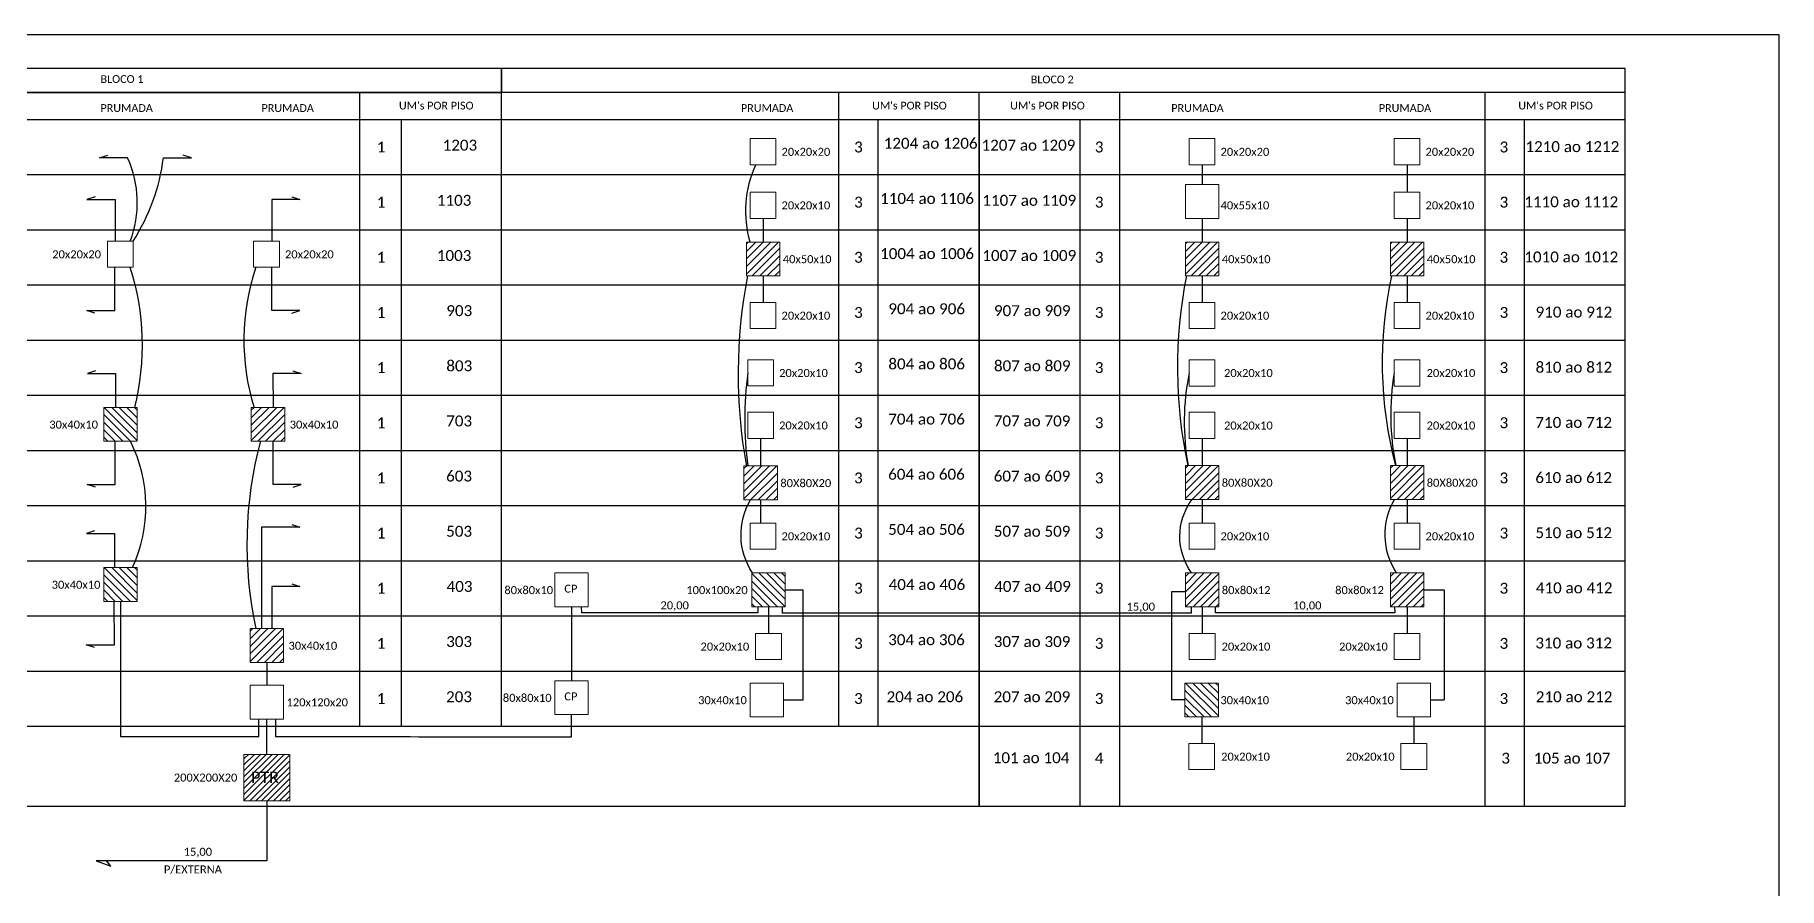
# Model space of a CAD drawing. Header units: metres. Extents: x -1286 to 542, y -500 to 95.
# Drawn here: x 25 to 542, y -158 to 95 of the extents above; entities that cross this region are included whole.
import ezdxf
from ezdxf.enums import TextEntityAlignment as Align

# ---------------------------------------------------------------- set-up
doc = ezdxf.new("R2010")
doc.units = ezdxf.units.M
doc.layers.add('20.8-Legenda', color=1, linetype='Continuous')
doc.styles.add('WMF-Calibri0', font='calibri.ttf')

msp = doc.modelspace()

# ---------------------------------------------------------------- hatches: boundary and pattern name
h = msp.add_hatch()
h.set_pattern_fill('ANSI31', color=1, scale=10, style=0)
h.set_pattern_definition([(45, (-928.5017, -515.8422), (-0.8838835, 0.8838835), [])])
h.paths.add_polyline_path([(100.19, -118.12), (86.62, -118.12), (86.62, -131.88), (100.19, -131.88)])
h.paths.add_polyline_path([(87.86, -127.53), (97.94, -127.53), (97.94, -122.38), (87.86, -122.38)], flags=24)

# ---------------------------------------------------------------- linework, layer by layer
at = {"color": 1, "linetype": 'Continuous'}
for p, q in [((235.64, 33.43), (236.17, 33.96)), ((235.64, 31.19), (238.41, 33.96)), ((235.64, 28.94), (240.66, 33.96)), ((235.64, 26.7), (242.9, 33.96)), ((235.64, 24.45), (245.15, 33.96)), ((237.35, 23.92), (245.54, 32.11)), ((365.85, 33.43), (366.38, 33.96)), ((365.85, 31.19), (368.63, 33.96)), ((365.85, 28.94), (370.87, 33.96)), ((365.85, 26.7), (373.12, 33.96)), ((365.85, 24.45), (375.36, 33.96)), ((367.57, 23.92), (375.76, 32.11)), ((426.65, 33.43), (427.18, 33.96)), ((426.65, 31.19), (429.43, 33.96)), ((426.65, 28.94), (431.67, 33.96)), ((426.65, 26.7), (433.92, 33.96)), ((426.65, 24.45), (436.16, 33.96)), ((428.37, 23.92), (436.56, 32.11)), ((239.59, 23.92), (245.54, 29.87)), ((241.84, 23.92), (245.54, 27.62)), ((369.81, 23.92), (375.76, 29.87)), ((372.06, 23.92), (375.76, 27.62)), ((430.61, 23.92), (436.56, 29.87)), ((432.86, 23.92), (436.56, 27.62)), ((244.08, 23.92), (245.54, 25.38)), ((374.3, 23.92), (375.76, 25.38)), ((435.1, 23.92), (436.56, 25.38)), ((54.93, -24.92), (45.14, -15.13)), ((54.93, -22.68), (47.39, -15.13)), ((54.93, -20.43), (49.63, -15.13)), ((54.93, -18.19), (51.88, -15.13)), ((54.93, -15.94), (54.12, -15.13)), ((88.78, -15.94), (89.59, -15.13)), ((88.78, -18.19), (91.83, -15.13)), ((88.78, -20.43), (94.08, -15.13)), ((88.78, -22.68), (96.32, -15.13)), ((88.78, -24.92), (98.57, -15.13)), ((52.94, -25.18), (45.02, -17.26)), ((50.69, -25.18), (45.02, -19.51)), ((90.77, -25.18), (98.69, -17.26)), ((93.02, -25.18), (98.69, -19.51)), ((48.45, -25.18), (45.02, -21.75)), ((46.2, -25.18), (45.02, -24)), ((95.26, -25.18), (98.69, -21.75)), ((97.51, -25.18), (98.69, -24)), ((234.91, -33.31), (235.72, -32.5)), ((234.91, -35.56), (237.96, -32.5)), ((234.91, -37.8), (240.21, -32.5)), ((234.91, -40.05), (242.45, -32.5)), ((234.91, -42.29), (244.7, -32.5)), ((236.9, -42.55), (244.82, -34.63)), ((365.84, -33.21), (366.65, -32.4)), ((365.84, -35.45), (368.89, -32.4)), ((365.84, -37.7), (371.14, -32.4)), ((365.84, -39.94), (373.38, -32.4)), ((365.84, -42.19), (375.63, -32.4)), ((367.83, -42.44), (375.75, -34.53)), ((426.64, -33.21), (427.44, -32.4)), ((426.64, -35.45), (429.69, -32.4)), ((426.64, -37.7), (431.93, -32.4)), ((426.64, -39.94), (434.18, -32.4)), ((426.64, -42.19), (436.42, -32.4)), ((428.63, -42.44), (436.54, -34.53)), ((239.15, -42.55), (244.82, -36.88)), ((241.39, -42.55), (244.82, -39.12)), ((243.64, -42.55), (244.82, -41.37)), ((370.08, -42.44), (375.75, -36.77)), ((372.32, -42.44), (375.75, -39.02)), ((374.57, -42.44), (375.75, -41.26)), ((430.87, -42.44), (436.54, -36.77)), ((433.12, -42.44), (436.54, -39.02)), ((435.36, -42.44), (436.54, -41.26)), ((52.93, -72.72), (45.02, -64.8)), ((50.69, -72.72), (45.02, -67.05)), ((54.92, -72.46), (45.13, -62.68)), ((54.92, -70.22), (47.38, -62.68)), ((54.92, -67.97), (49.62, -62.68)), ((54.92, -65.73), (51.87, -62.68)), ((54.92, -63.48), (54.11, -62.68)), ((247.13, -74.31), (237.24, -64.42)), ((244.88, -74.31), (237.24, -66.67)), ((247.15, -72.08), (239.33, -64.27)), ((247.15, -69.84), (241.58, -64.27)), ((247.15, -67.59), (243.82, -64.27)), ((247.15, -65.35), (246.07, -64.27)), ((365.85, -65.35), (366.94, -64.27)), ((365.85, -67.59), (369.18, -64.27)), ((365.85, -69.84), (371.43, -64.27)), ((365.85, -72.08), (373.67, -64.27)), ((365.87, -74.31), (375.76, -64.42)), ((368.12, -74.31), (375.76, -66.67)), ((426.65, -65.35), (427.73, -64.27)), ((426.65, -67.59), (429.98, -64.27)), ((426.65, -69.84), (432.22, -64.27)), ((426.65, -72.08), (434.47, -64.27)), ((426.67, -74.31), (436.56, -64.42)), ((428.92, -74.31), (436.56, -66.67)), ((48.44, -72.72), (45.02, -69.29)), ((46.2, -72.72), (45.02, -71.54)), ((242.64, -74.31), (237.24, -68.91)), ((240.39, -74.31), (237.24, -71.16)), ((370.36, -74.31), (375.76, -68.91)), ((372.61, -74.31), (375.76, -71.16)), ((431.16, -74.31), (436.56, -68.91)), ((433.41, -74.31), (436.56, -71.16)), ((238.15, -74.31), (237.24, -73.4)), ((374.85, -74.31), (375.76, -73.4)), ((435.65, -74.31), (436.56, -73.4)), ((88.42, -81.58), (89.23, -80.77)), ((88.42, -83.82), (91.48, -80.77)), ((88.42, -86.07), (93.72, -80.77)), ((88.42, -88.31), (95.97, -80.77)), ((88.42, -90.56), (98.21, -80.77)), ((90.41, -90.82), (98.33, -82.9)), ((92.66, -90.82), (98.33, -85.15)), ((94.9, -90.82), (98.33, -87.39)), ((97.15, -90.82), (98.33, -89.64)), ((375.63, -106.72), (365.85, -96.94)), ((375.63, -104.48), (368.09, -96.94)), ((375.63, -102.23), (370.34, -96.94)), ((375.63, -99.99), (372.58, -96.94)), ((375.63, -97.74), (374.83, -96.94)), ((373.64, -106.98), (365.73, -99.06)), ((371.4, -106.98), (365.73, -101.31)), ((369.15, -106.98), (365.73, -103.55)), ((366.91, -106.98), (365.73, -105.8))]:
    msp.add_line(p, q, dxfattribs=at)
msp.add_lwpolyline([(-299.04, -498.54), (541.96, -498.54), (541.96, 95.46), (-299.04, 95.46)], close=True)
at = {"color": 0}
for points in [[(-19.71, -133.6), (-19.71, 78.47), (304.67, 78.47)], [(304.67, 78.47), (496.32, 78.47)], [(304.67, 70.25), (-19.71, 70.25)], [(496.32, 70.25), (304.67, 70.25)]]:
    msp.add_lwpolyline(points, dxfattribs=at)
for points in [[(120.87, 78.47), (120.87, 70.25), (120.87, -109.84)], [(163.02, -109.84), (163.02, 78.47)], [(263.08, 70.25), (263.08, 78.47)], [(304.67, 70.25), (304.67, 78.47)], [(346.26, 78.47), (346.26, 70.25)], [(454.73, 70.25), (454.73, 78.47)], [(496.32, 70.25), (496.32, 78.47)], [(304.67, 70.25), (-42.85, 70.25)], [(304.67, 70.25), (-19.71, 70.25)], [(304.67, 70.25), (-19.71, 70.25)], [(133.26, 70.25), (133.26, 70.25), (133.26, -109.84)], [(263.08, -109.84), (263.08, 70.25)], [(274.65, 70.25), (274.65, -109.84)], [(304.67, 70.25), (304.67, -133.6)], [(496.32, 70.25), (304.67, 70.25)], [(496.32, 70.25), (304.67, 70.25)], [(496.32, 70.25), (304.67, 70.25)], [(304.67, -133.6), (304.67, 70.25)], [(334.68, -133.6), (334.68, 70.25)], [(346.26, 70.25), (346.26, -133.6)], [(454.73, -133.6), (454.73, 70.25)], [(466.3, 70.25), (466.3, -133.6)], [(496.32, -133.6), (496.32, 70.25)], [(304.67, 53.87), (-42.85, 53.87)], [(304.67, 53.87), (-19.71, 53.87)], [(496.32, 53.87), (304.67, 53.87)], [(496.32, 53.87), (304.67, 53.87)], [(304.67, 37.5), (-42.85, 37.5)], [(496.32, 37.5), (304.67, 37.5)], [(304.67, 21.13), (-42.85, 21.13)], [(496.32, 21.13), (304.67, 21.13)], [(304.67, 4.76), (-42.85, 4.76)], [(496.32, 4.76), (304.67, 4.76)], [(304.67, -11.61), (-42.85, -11.61)], [(496.32, -11.61), (304.67, -11.61)], [(306.98, -27.98), (-42.85, -27.98)], [(496.32, -27.98), (304.67, -27.98)], [(304.67, -44.36), (-42.85, -44.36)], [(496.32, -44.36), (304.67, -44.36)], [(304.67, -60.73), (-42.85, -60.73)], [(496.32, -60.73), (304.67, -60.73)], [(304.67, -77.1), (-42.85, -77.1)], [(496.32, -77.1), (304.67, -77.1)], [(304.67, -93.47), (-42.85, -93.47)], [(496.32, -93.47), (304.67, -93.47)], [(304.67, -109.84), (-42.85, -109.84)], [(496.32, -109.84), (304.67, -109.84)], [(304.67, -133.6), (-42.85, -133.6)], [(496.32, -133.6), (304.67, -133.6)]]:
    msp.add_lwpolyline(points)
at = {"lineweight": 0}
for points in [[(244.41, 64.65), (236.74, 64.65), (236.74, 56.88), (244.41, 56.88)], [(374.62, 64.65), (366.96, 64.65), (366.96, 56.88), (374.62, 56.88)], [(435.42, 64.65), (427.76, 64.65), (427.76, 56.88), (435.42, 56.88)], [(244.41, 48.76), (236.75, 48.76), (236.75, 40.99), (244.41, 40.99)], [(375.75, 51.03), (365.85, 51.03), (365.85, 40.99), (375.75, 40.99)], [(435.43, 48.76), (427.77, 48.76), (427.77, 40.99), (435.43, 40.99)], [(244.41, 16.02), (236.75, 16.02), (236.75, 8.25), (244.41, 8.25)], [(374.63, 16.02), (366.97, 16.02), (366.97, 8.25), (374.63, 8.25)], [(435.43, 16.02), (427.77, 16.02), (427.77, 8.25), (435.43, 8.25)], [(243.69, -1), (236.03, -1), (236.03, -8.76), (243.69, -8.76)], [(366.96, -1.01), (374.62, -1.01), (374.62, -8.78), (366.96, -8.78)], [(427.76, -1.01), (435.42, -1.01), (435.42, -8.78), (427.76, -8.78)], [(243.69, -16.57), (236.03, -16.57), (236.03, -24.34), (243.69, -24.34)], [(366.96, -16.59), (374.62, -16.59), (374.62, -24.36), (366.96, -24.36)], [(427.76, -16.59), (435.42, -16.59), (435.42, -24.36), (427.76, -24.36)], [(244.41, -49.47), (236.75, -49.47), (236.75, -57.24), (244.41, -57.24)], [(374.63, -49.47), (366.97, -49.47), (366.97, -57.24), (374.63, -57.24)], [(435.43, -49.47), (427.77, -49.47), (427.77, -57.24), (435.43, -57.24)], [(238.37, -82.21), (246.03, -82.21), (246.03, -89.98), (238.37, -89.98)], [(366.98, -82.21), (374.64, -82.21), (374.64, -89.98), (366.98, -89.98)], [(435.43, -82.21), (427.77, -82.21), (427.77, -89.98), (435.43, -89.98)], [(366.85, -114.88), (374.52, -114.88), (374.52, -122.65), (366.85, -122.65)], [(429.78, -114.88), (437.45, -114.88), (437.45, -122.65), (429.78, -122.65)]]:
    msp.add_lwpolyline(points, close=True, dxfattribs=at)
at = {"color": 3}
for points in [[(52.88, 34.22, 0.199645), (52.11, 58.97), (43.78, 58.97), (46.19, 59.76)], [(53.75, 34.22, 0.112315), (62.71, 58.97), (71.03, 58.97), (68.62, 59.76)], [(236.73, 33.96, -0.173092), (238.39, 56.88)], [(52.77, 26.45, -0.139719), (54.12, -15.13)], [(90.16, 26.45, 0.157891), (89.59, -15.13)], [(235.72, -32.5, -0.09161), (236.06, 23.92)], [(366.65, -32.4, -0.101959), (366.28, 23.92)], [(428.27, -32.4, -0.117849), (427.08, 23.92)], [(53.52, -62.68, 0.22962), (52.94, -25.18)], [(91.47, -25.18, 0.118076), (90.12, -80.77)], [(237.47, -64.27, -0.288964), (236.9, -42.55)], [(367.69, -64.27, -0.32596), (367.83, -42.44)], [(428.49, -64.27, -0.282456), (427.86, -42.44)]]:
    msp.add_lwpolyline(points, format="xyb", dxfattribs=at)
for points in [[(370.79, 56.88), (370.8, 51.03)], [(431.59, 56.88), (431.6, 48.76)], [(42.45, 47.37), (40.04, 46.58), (48.36, 46.58), (48.36, 34.22)], [(100.77, 47.37), (103.18, 46.58), (94.85, 46.58), (94.86, 34.22)], [(240.58, 40.99), (240.59, 33.96)], [(370.8, 40.99), (370.81, 33.96)], [(431.6, 40.99), (431.6, 33.96)], [(42.41, 12.82), (40, 13.61), (48.33, 13.61), (48.32, 26.45)], [(100.8, 12.82), (103.21, 13.61), (94.88, 13.61), (94.89, 26.45)], [(240.59, 23.92), (240.59, 16.02)], [(370.81, 23.92), (370.81, 16.02)], [(431.6, 23.92), (431.6, 16.02)], [(42.57, -4.25), (40.16, -5.04), (48.49, -5.04), (48.48, -15.13)], [(101.14, -4.25), (103.55, -5.04), (95.22, -5.04), (95.23, -15.13)], [(42.54, -38.8), (40.13, -38.02), (48.45, -38.02), (48.45, -25.18)], [(101.17, -38.8), (103.59, -38.02), (95.26, -38.02), (95.26, -25.18)], [(239.86, -24.34), (239.86, -32.5)], [(370.79, -24.36), (370.79, -32.4)], [(431.59, -24.36), (431.59, -32.4)], [(239.86, -42.55), (239.86, -49.47)], [(370.79, -42.44), (370.8, -49.47)], [(431.59, -42.44), (431.6, -49.47)], [(100.78, -49.86), (103.19, -50.65), (91.82, -50.65), (91.83, -80.77)], [(42.29, -51.8), (39.88, -52.58), (48.21, -52.58), (48.2, -62.68)], [(100.78, -67.47), (103.19, -68.26), (94.86, -68.26), (94.87, -80.77)], [(42.25, -86.35), (39.84, -85.56), (48.17, -85.56), (48.16, -72.72)], [(49.97, -72.72), (49.97, -112.81), (90.99, -112.81), (90.99, -107.62)], [(183.79, -74.31), (183.79, -96.24)], [(239.04, -74.31), (239.04, -76.11), (186.78, -76.11), (186.75, -74.31)], [(242.19, -74.31), (242.19, -82.21)], [(367.6, -74.31), (367.6, -76.16), (246.32, -76.16), (246.34, -74.31)], [(370.81, -74.31), (370.81, -82.21)], [(427.88, -74.31), (427.94, -76.12), (374.82, -76.12), (374.82, -74.31)], [(431.6, -74.31), (431.6, -82.21)], [(93.38, -90.82), (93.38, -97.58)], [(96, -107.62), (96, -112.84), (135.93, -112.84), (138.41, -112.88)], [(138.41, -112.88), (138.41, -112.88), (183.79, -112.88), (183.79, -106.29)], [(370.68, -106.98), (370.68, -114.88)], [(433.61, -106.98), (433.61, -114.88)]]:
    msp.add_lwpolyline(points, dxfattribs=at)
at = {"color": 0, "lineweight": 0}
for points in [[(46.09, 34.22), (53.75, 34.22), (53.75, 26.45), (46.09, 26.45)], [(97.12, 34.22), (89.46, 34.22), (89.46, 26.45), (97.12, 26.45)]]:
    msp.add_lwpolyline(points, close=True, dxfattribs=at)
at = {"color": 1, "lineweight": 0}
for points in [[(245.54, 33.96), (235.64, 33.96), (235.64, 23.92), (245.54, 23.92)], [(375.76, 33.96), (365.85, 33.96), (365.85, 23.92), (375.76, 23.92)], [(436.56, 33.96), (426.65, 33.96), (426.65, 23.92), (436.56, 23.92)], [(45.02, -15.13), (54.93, -15.13), (54.93, -25.18), (45.02, -25.18)], [(98.69, -15.13), (88.78, -15.13), (88.78, -25.18), (98.69, -25.18)], [(244.82, -32.5), (234.91, -32.5), (234.91, -42.55), (244.82, -42.55)], [(375.75, -32.4), (365.84, -32.4), (365.84, -42.44), (375.75, -42.44)], [(436.54, -32.4), (426.64, -32.4), (426.64, -42.44), (436.54, -42.44)], [(45.02, -62.68), (54.92, -62.68), (54.92, -72.72), (45.02, -72.72)], [(237.24, -64.27), (247.15, -64.27), (247.15, -74.31), (237.24, -74.31)], [(375.76, -64.27), (365.85, -64.27), (365.85, -74.31), (375.76, -74.31)], [(436.56, -64.27), (426.65, -64.27), (426.65, -74.31), (436.56, -74.31)], [(98.33, -80.77), (88.42, -80.77), (88.42, -90.82), (98.33, -90.82)], [(365.73, -96.94), (375.63, -96.94), (375.63, -106.98), (365.73, -106.98)], [(100.19, -118.12), (86.62, -118.12), (86.62, -131.88), (100.19, -131.88)]]:
    msp.add_lwpolyline(points, close=True, dxfattribs=at)
at = {"color": 7, "lineweight": 0}
for points in [[(178.83, -64.27), (188.74, -64.27), (188.74, -74.31), (178.83, -74.31)], [(98.36, -97.58), (88.46, -97.58), (88.46, -107.62), (98.36, -107.62)], [(178.83, -96.24), (188.74, -96.24), (188.74, -106.29), (178.83, -106.29)], [(236.75, -96.94), (246.66, -96.94), (246.66, -106.98), (236.75, -106.98)], [(428.66, -96.94), (438.56, -96.94), (438.56, -106.98), (428.66, -106.98)]]:
    msp.add_lwpolyline(points, close=True, dxfattribs=at)
at = {"color": 1}
for points in [[(93.41, -131.88), (93.41, -149.71), (42.75, -149.71)], [(42.75, -149.71), (47.17, -151.3)], [(47.17, -151.3), (45.76, -149.48)]]:
    msp.add_lwpolyline(points, dxfattribs=at)
at = {"layer": '20.8-Legenda', "color": 0}
for p, q in [((496.32, 85.49), (163.02, 85.49)), ((163.02, 85.49), (163.02, 78.47)), ((496.32, 78.47), (496.32, 85.49)), ((163.02, 78.47), (496.32, 78.47))]:
    msp.add_line(p, q, dxfattribs=at)
at = {"layer": '20.8-Legenda', "color": 3}
for p, q in [((247.15, -69.29), (252.4, -69.29)), ((252.4, -69.29), (252.4, -102.06)), ((365.85, -69.84), (361.73, -69.84)), ((361.73, -69.84), (361.73, -101.96)), ((436.56, -69.29), (442.61, -69.29)), ((442.61, -69.29), (442.61, -101.96)), ((246.66, -101.96), (252.4, -101.96)), ((365.73, -101.96), (361.73, -101.96)), ((438.56, -101.96), (442.61, -101.96)), ((93.41, -118.12), (93.41, -107.62))]:
    msp.add_line(p, q, dxfattribs=at)
at = {"layer": '20.8-Legenda', "color": 0}
msp.add_lwpolyline([(-42.85, 78.36), (163.02, 78.36), (163.02, 85.49), (-42.85, 85.49)], close=True, dxfattribs=at)
at = {"layer": '20.8-Legenda', "color": 3}
for centre, radius, start, end in [((344.31, -18.69), 109.15, 172.7302, 187.2698), ((439.57, -19.48), 74.06, 168.6427, 190.0434), ((503.81, -17.26), 77.04, 170.7694, 191.3351)]:
    msp.add_arc(centre, radius, start, end, dxfattribs=at)

# ---------------------------------------------------------------- texts
at = {"color": 0, "style": 'WMF-Calibri0'}
for s, height, p in [('BLOCO 1', 2.3, (44.06, 81.19)), ('BLOCO 2', 2.3, (319.98, 81.07)), ('PRUMADA', 2.3, (44.06, 72.59)), ('PRUMADA', 2.3, (91.82, 72.59)), ("UM's POR PISO", 2.3, (132.59, 73.31)), ('PRUMADA', 2.3, (234.03, 72.59)), ("UM's POR PISO", 2.3, (272.93, 73.31)), ("UM's POR PISO", 2.3, (313.88, 73.31)), ('PRUMADA', 2.3, (361.67, 72.59)), ('PRUMADA', 2.3, (423.23, 72.59)), ("UM's POR PISO", 2.3, (464.59, 73.31)), ('20x20x20', 2.373, (29.75, 29.12)), ('20x20x20', 2.373, (98.78, 29.12))]:
    msp.add_text(s, height=height, dxfattribs=at).set_placement(p)
at = {"color": 7, "style": 'WMF-Calibri0'}
for s, height, p in [('1203', 3.24, (145.54, 61.09)), ('1204 ao 1206', 3.24, (276.37, 61.65)), ('1207 ao 1209', 3.24, (305.38, 61.09)), ('1210 ao 1212', 3.24, (466.71, 60.66)), ('20x20x20', 2.373, (246.06, 59.55)), ('20x20x20', 2.373, (376.28, 59.55)), ('20x20x20', 2.373, (437.07, 59.55)), ('1103', 3.24, (143.82, 44.72)), ('1104 ao 1106', 3.24, (275.3, 45.27)), ('1107 ao 1109', 3.24, (305.63, 44.72)), ('1110 ao 1112', 3.24, (466.39, 44.29)), ('20x20x10', 2.373, (246.06, 43.66)), ('40x55x10', 2.373, (376.28, 43.66)), ('20x20x10', 2.373, (437.08, 43.66)), ('1003', 3.24, (143.82, 28.34)), ('1004 ao 1006', 3.24, (275.3, 28.9)), ('1007 ao 1009', 3.24, (305.63, 28.34)), ('1010 ao 1012', 3.24, (466.39, 27.92)), ('40x50x10', 2.373, (246.43, 27.68)), ('40x50x10', 2.373, (376.65, 27.68)), ('40x50x10', 2.373, (437.45, 27.68)), ('904 ao 906', 3.24, (277.75, 12.53)), ('903', 3.24, (146.64, 11.97)), ('20x20x10', 2.373, (246.06, 10.92)), ('907 ao 909', 3.24, (309.07, 11.97)), ('20x20x10', 2.373, (376.28, 10.92)), ('20x20x10', 2.373, (437.08, 10.92)), ('910 ao 912', 3.24, (469.72, 11.55)), ('803', 3.24, (146.64, -4.4)), ('20x20x10', 2.373, (245.35, -6.1)), ('804 ao 806', 3.24, (277.75, -3.84)), ('807 ao 809', 3.24, (309.07, -4.4)), ('20x20x10', 2.373, (377.31, -6.11)), ('20x20x10', 2.373, (437.4, -6.11)), ('810 ao 812', 3.24, (469.72, -4.82)), ('30x40x10', 2.373, (28.86, -21.42)), ('30x40x10', 2.373, (100.18, -21.42)), ('703', 3.24, (146.6, -20.77)), ('20x20x10', 2.373, (245.35, -21.67)), ('704 ao 706', 3.24, (277.71, -20.21)), ('707 ao 709', 3.24, (309.02, -20.77)), ('20x20x10', 2.373, (377.31, -21.69)), ('20x20x10', 2.373, (437.4, -21.69)), ('710 ao 712', 3.24, (469.67, -21.2)), ('603', 3.24, (146.58, -37.14)), ('604 ao 606', 3.24, (277.69, -36.59)), ('607 ao 609', 3.24, (309, -37.14)), ('80X80X20', 2.373, (376.63, -38.68)), ('80X80X20', 2.373, (437.43, -38.68)), ('610 ao 612', 3.24, (469.65, -37.57)), ('80X80X20', 2.373, (245.71, -38.79)), ('503', 3.24, (146.59, -53.52)), ('504 ao 506', 3.24, (277.7, -52.96)), ('507 ao 509', 3.24, (309.02, -53.52)), ('510 ao 512', 3.24, (469.67, -53.94)), ('20x20x10', 2.373, (246.06, -54.57)), ('20x20x10', 2.373, (376.28, -54.57)), ('20x20x10', 2.373, (437.08, -54.57)), ('30x40x10', 2.373, (29.58, -68.96)), ('403', 3.24, (146.72, -69.89)), ('404 ao 406', 3.24, (277.83, -69.33)), ('407 ao 409', 3.24, (309.15, -69.89)), ('410 ao 412', 3.24, (469.8, -70.31)), ('80x80x10', 2.373, (163.85, -70.55)), ('CP', 2.373, (181.63, -70.12)), ('100x100x20', 2.373, (217.81, -70.55)), ('80x80x12', 2.373, (376.65, -70.55)), ('80x80x12', 2.373, (410.28, -70.55)), ('20,00', 2.373, (210.16, -75.07)), ('15,00', 2.373, (348.41, -75.46)), ('10,00', 2.373, (397.79, -75.1)), ('304 ao 306', 3.24, (277.7, -85.7)), ('30x40x10', 2.373, (99.82, -87.06)), ('303', 3.24, (146.59, -86.26)), ('20x20x10', 2.373, (222.03, -87.31)), ('307 ao 309', 3.24, (309.01, -86.26)), ('20x20x10', 2.373, (376.59, -87.31)), ('20x20x10', 2.373, (411.44, -87.31)), ('310 ao 312', 3.24, (469.66, -86.68)), ('120x120x20', 2.373, (99.25, -103.86)), ('203', 3.24, (146.56, -102.63)), ('80x80x10', 2.373, (163.4, -102.53)), ('CP', 2.373, (181.63, -102.09)), ('30x40x10', 2.373, (221.32, -103.22)), ('204 ao 206', 3.24, (277.22, -102.63)), ('207 ao 209', 3.24, (308.99, -102.63)), ('30x40x10', 2.373, (376.23, -103.22)), ('30x40x10', 2.373, (413.22, -103.22)), ('210 ao 212', 3.24, (469.79, -102.63)), ('101 ao 104', 3.24, (308.72, -120.73)), ('20x20x10', 2.373, (376.46, -119.98)), ('20x20x10', 2.373, (413.45, -119.98)), ('105 ao 107', 3.24, (469.18, -120.86)), ('200X200X20', 2.373, (65.81, -126.19)), ('PTR', 3.433, (88.72, -126.65)), ('15,00', 2.373, (68.72, -148.22)), ('P/EXTERNA', 2.373, (62.87, -153.45))]:
    msp.add_text(s, height=height, dxfattribs=at).set_placement(p)
at = {"color": 7, "style": 'WMF-Calibri0', "flags": 4}
for tag, p in [('1', (127.27, 62.17)), ('3', (268.87, 62.17)), ('3', (340.27, 62.17)), ('3', (460.32, 62.17)), ('1', (127.27, 45.8)), ('3', (268.87, 45.8)), ('3', (340.27, 45.8)), ('3', (460.32, 45.8)), ('1', (127.27, 29.43)), ('3', (268.87, 29.43)), ('3', (340.27, 29.43)), ('3', (460.32, 29.43)), ('1', (127.27, 13.06)), ('3', (268.87, 13.06)), ('3', (340.27, 13.06)), ('3', (460.32, 13.06)), ('1', (127.27, -3.31)), ('3', (268.87, -3.31)), ('3', (340.27, -3.31)), ('3', (460.32, -3.31)), ('1', (127.27, -19.69)), ('3', (268.87, -19.69)), ('3', (340.27, -19.69)), ('3', (460.32, -19.69)), ('1', (127.27, -36.06)), ('3', (268.87, -36.06)), ('3', (340.27, -36.06)), ('3', (460.32, -36.06)), ('1', (127.27, -52.43)), ('3', (268.87, -52.43)), ('3', (340.27, -52.43)), ('3', (460.32, -52.43)), ('1', (127.27, -68.8)), ('3', (268.87, -68.8)), ('3', (340.27, -68.8)), ('3', (460.32, -68.8)), ('1', (127.27, -85.17)), ('3', (268.87, -85.17)), ('3', (340.27, -85.17)), ('3', (460.32, -85.17)), ('1', (127.27, -101.54)), ('3', (268.87, -101.54)), ('3', (340.27, -101.54)), ('3', (460.32, -101.54)), ('4', (340.27, -119.21)), ('3', (460.84, -119.25))]:
    msp.add_attdef(tag, text='XX', height=3.24, dxfattribs=at).set_placement(p, align=Align.MIDDLE_CENTER)

doc.saveas('drawing.dxf')
